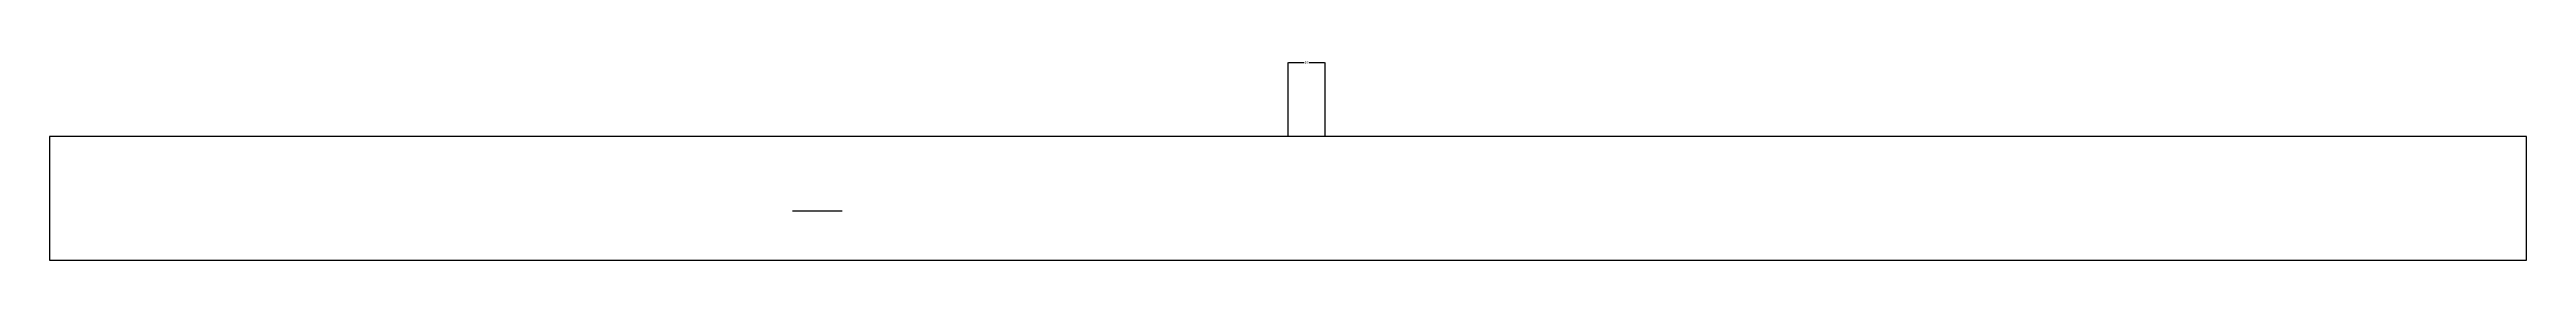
# Model space of a CAD drawing. Header units: metres. Extents: x 0 to 1000, y 0 to 81.
import ezdxf

# ---------------------------------------------------------------- set-up
doc = ezdxf.new("R2010")
doc.units = ezdxf.units.M
doc.dimstyles.get("Standard").update_dxf_attribs({"dimtxt": 2.5, "dimasz": 2.5, "dimexe": 1.25, "dimexo": 0.625, "dimtad": 1, "dimcen": 2.5, "dimazin": 3, "dimtfac": 1, "dimtmove": 0, "dimatfit": 3})

# ---------------------------------------------------------------- blocks, each defined once
blk = doc.blocks.new('_CLOSEDFILLED')
at = {"color": 0, "linetype": 'BYBLOCK'}
blk.add_solid([(-1, 0.2), (0, 0), (-1, -0.2)], dxfattribs=at)
blk = doc.blocks.new('*D1')
for p, q in [((500, 50), (500, 80)), ((500.25, 80), (506.5, 80)), ((508.5, 80), (514.75, 80)), ((515, 50), (515, 80))]:
    blk.add_line(p, q)
at = {"layer": 'Defpoints'}
for p in [(500, 80), (500, 50), (515, 50)]:
    blk.add_point(p, dxfattribs=at)
at = {"xscale": 0.25, "yscale": 0.25, "rotation": 180}
blk.add_blockref('_CLOSEDFILLED', (500, 80), dxfattribs=at)
at = {"xscale": 0.25, "yscale": 0.25}
blk.add_blockref('_CLOSEDFILLED', (515, 80), dxfattribs=at)
at = {"insert": (507.5, 80), "char_height": 1, "attachment_point": 5}
blk.add_mtext('15', dxfattribs=at)

msp = doc.modelspace()

# ---------------------------------------------------------------- linework, layer by layer
msp.add_line((300, 20), (320, 20))
msp.add_lwpolyline([(0, 0), (1000, 0), (1000, 50), (0, 50)], close=True)

# ---------------------------------------------------------------- dimensions: what is measured, and where the dimension line sits
dim = msp.add_linear_dim(base=(500, 80), p1=(500, 50), p2=(515, 50), dimstyle='Standard')
dim.commit()
dim.dimension.update_dxf_attribs({"geometry": '*D1', "text_midpoint": (507.5, 80)})

doc.saveas('drawing.dxf')
